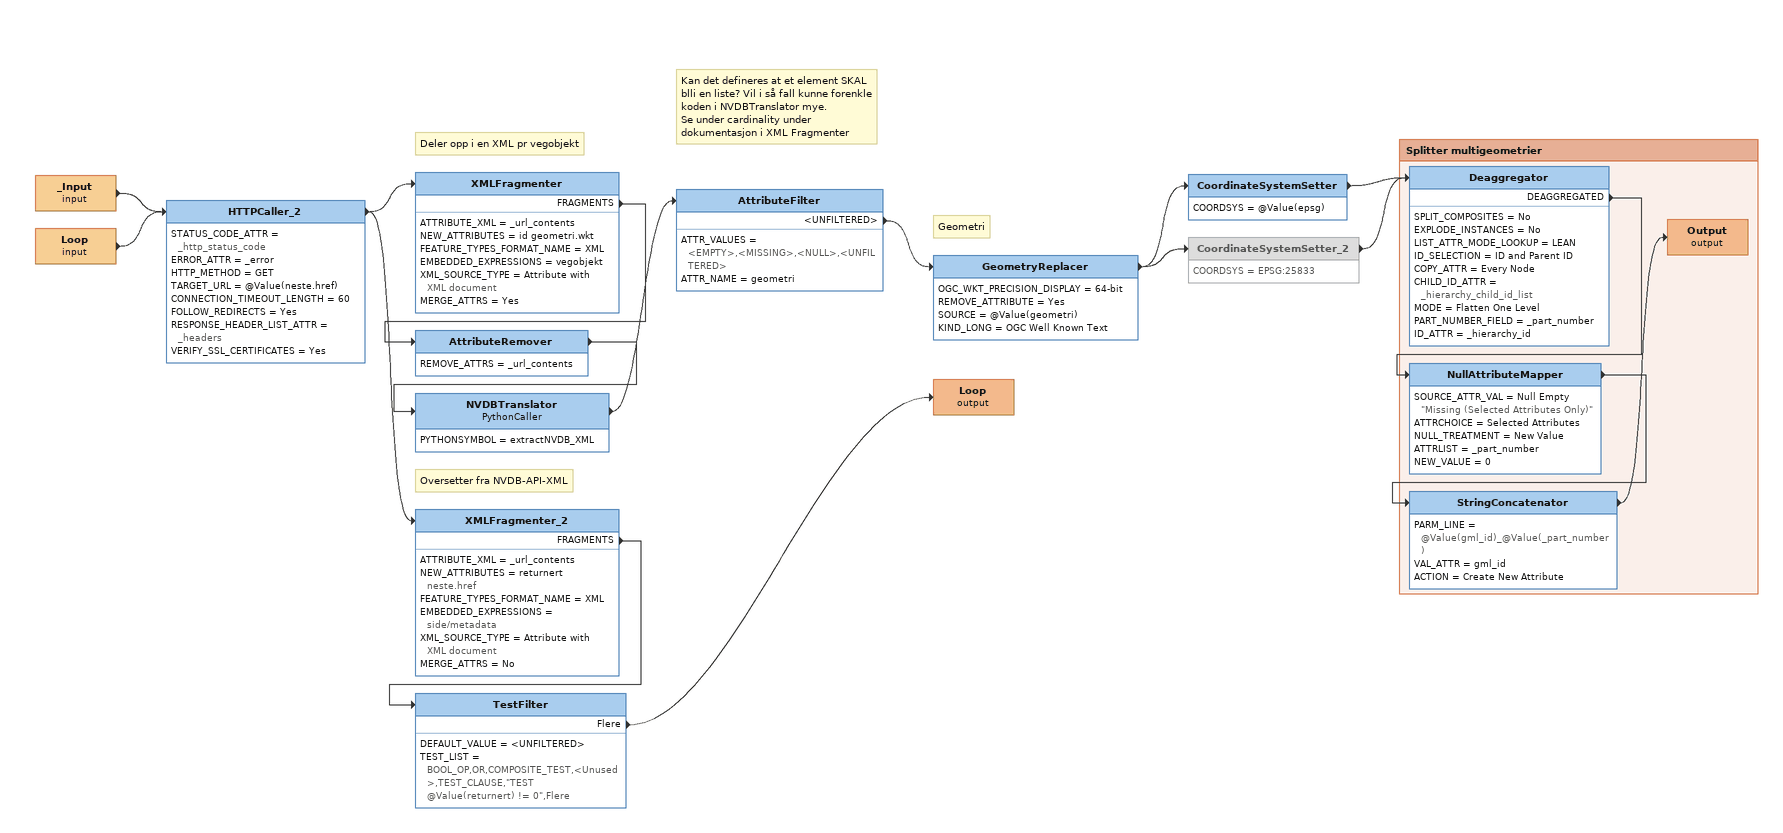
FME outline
_Input (input)
    -> HTTPCaller_2
Loop (input)
    -> HTTPCaller_2
HTTPCaller_2
    STATUS_CODE_ATTR = _http_status_code
    ERROR_ATTR = _error
    HTTP_METHOD = GET
    TARGET_URL = @Value(neste.href)
    CONNECTION_TIMEOUT_LENGTH = 60
    FOLLOW_REDIRECTS = Yes
    RESPONSE_HEADER_LIST_ATTR = _headers
    VERIFY_SSL_CERTIFICATES = Yes
    -> XMLFragmenter_2
    -> XMLFragmenter
Note: Deler opp i en XML pr vegobjekt
Note: Kan det defineres at et element SKAL blli en liste? Vil i så fall kunne forenkle koden i NVDBTranslator mye. / Se under cardinality under dokumentasjon i XML Fragmenter
XMLFragmenter
    ATTRIBUTE_XML = _url_contents
    NEW_ATTRIBUTES = id geometri.wkt
    FEATURE_TYPES_FORMAT_NAME = XML
    EMBEDDED_EXPRESSIONS = vegobjekt
    XML_SOURCE_TYPE = Attribute with XML document
    MERGE_ATTRS = Yes
    FRAGMENTS -> AttributeRemover
AttributeRemover
    REMOVE_ATTRS = _url_contents
    -> NVDBTranslator
Note: Oversetter fra NVDB-API-XML
NVDBTranslator: PythonCaller
    PYTHONSYMBOL = extractNVDB_XML
    -> AttributeFilter
AttributeFilter
    ATTR_VALUES = <EMPTY>,<MISSING>,<NULL>,<UNFILTERED>
    ATTR_NAME = geometri
    <UNFILTERED> -> GeometryReplacer
Note: Geometri
GeometryReplacer
    OGC_WKT_PRECISION_DISPLAY = 64-bit
    REMOVE_ATTRIBUTE = Yes
    SOURCE = @Value(geometri)
    KIND_LONG = OGC Well Known Text
    -> CoordinateSystemSetter
    -> CoordinateSystemSetter_2
CoordinateSystemSetter
    COORDSYS = @Value(epsg)
    -> Deaggregator
CoordinateSystemSetter_2 [off]
    COORDSYS = EPSG:25833
    -> Deaggregator
XMLFragmenter_2
    ATTRIBUTE_XML = _url_contents
    NEW_ATTRIBUTES = returnert neste.href
    FEATURE_TYPES_FORMAT_NAME = XML
    EMBEDDED_EXPRESSIONS = side/metadata
    XML_SOURCE_TYPE = Attribute with XML document
    MERGE_ATTRS = No
    FRAGMENTS -> TestFilter
TestFilter
    DEFAULT_VALUE = <UNFILTERED>
    TEST_LIST = BOOL_OP,OR,COMPOSITE_TEST,<Unused>,TEST_CLAUSE,"TEST @Value(returnert) != 0",Flere
    Flere -> Loop (output)
Loop (output)

Bookmark: Splitter multigeometrier
Deaggregator
    SPLIT_COMPOSITES = No
    EXPLODE_INSTANCES = No
    LIST_ATTR_MODE_LOOKUP = LEAN
    ID_SELECTION = ID and Parent ID
    COPY_ATTR = Every Node
    CHILD_ID_ATTR = _hierarchy_child_id_list
    MODE = Flatten One Level
    PART_NUMBER_FIELD = _part_number
    ID_ATTR = _hierarchy_id
    DEAGGREGATED -> NullAttributeMapper
NullAttributeMapper
    SOURCE_ATTR_VAL = Null Empty "Missing (Selected Attributes Only)"
    ATTRCHOICE = Selected Attributes
    NULL_TREATMENT = New Value
    ATTRLIST = _part_number
    NEW_VALUE = 0
    -> StringConcatenator
StringConcatenator
    PARM_LINE = @Value(gml_id)_@Value(_part_number)
    VAL_ATTR = gml_id
    ACTION = Create New Attribute
    -> Output (output)
Output (output)
